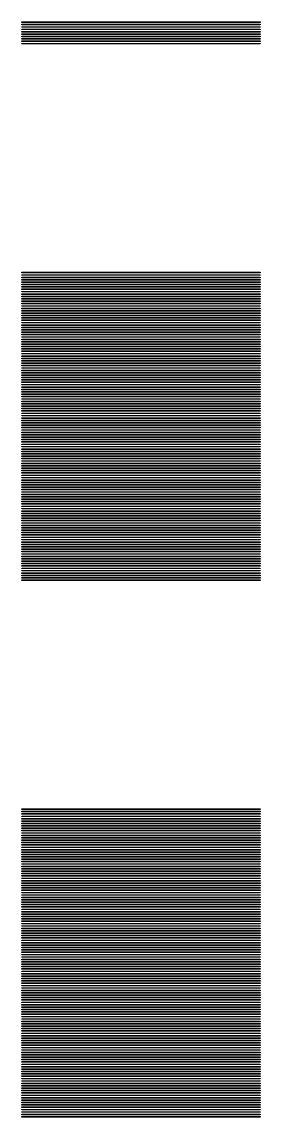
# Model space of a CAD drawing. Extents: x -21 to 129, y -39 to 111.
# Drawn here: x 43 to 47, y 37.91 to 56.28 of the extents above; entities that cross this region are included whole.
import ezdxf

# ---------------------------------------------------------------- set-up
doc = ezdxf.new("R2010")
doc.units = 0

msp = doc.modelspace()

# ---------------------------------------------------------------- linework, layer by layer
for p, q in [((43, 56.275), (43, 56.285)), ((43, 56.285), (47, 56.285)), ((47, 56.275), (43, 56.275)), ((43, 56.235), (43, 56.245)), ((43, 56.245), (47, 56.245)), ((47, 56.235), (43, 56.235)), ((47, 56.285), (47, 56.275)), ((47, 56.245), (47, 56.235)), ((43, 56.195), (43, 56.205)), ((43, 56.205), (47, 56.205)), ((47, 56.195), (43, 56.195)), ((43, 56.155), (43, 56.165)), ((43, 56.165), (47, 56.165)), ((47, 56.155), (43, 56.155)), ((43, 56.115), (43, 56.125)), ((43, 56.125), (47, 56.125)), ((47, 56.115), (43, 56.115)), ((43, 56.075), (43, 56.085)), ((43, 56.085), (47, 56.085)), ((47, 56.075), (43, 56.075)), ((43, 56.035), (43, 56.045)), ((43, 56.045), (47, 56.045)), ((47, 56.035), (43, 56.035)), ((47, 56.205), (47, 56.195)), ((47, 56.165), (47, 56.155)), ((47, 56.125), (47, 56.115)), ((47, 56.085), (47, 56.075)), ((47, 56.045), (47, 56.035)), ((43, 55.995), (43, 56.005)), ((43, 56.005), (47, 56.005)), ((47, 55.995), (43, 55.995)), ((43, 55.955), (43, 55.965)), ((43, 55.965), (47, 55.965)), ((47, 55.955), (43, 55.955)), ((43, 55.915), (43, 55.925)), ((43, 55.925), (47, 55.925)), ((47, 55.915), (43, 55.915)), ((47, 56.005), (47, 55.995)), ((47, 55.965), (47, 55.955)), ((47, 55.925), (47, 55.915)), ((43, 52.075), (43, 52.085)), ((43, 52.085), (47, 52.085)), ((47, 52.075), (43, 52.075)), ((43, 52.035), (43, 52.045)), ((43, 52.045), (47, 52.045)), ((47, 52.035), (43, 52.035)), ((43, 51.995), (43, 52.005)), ((43, 52.005), (47, 52.005)), ((47, 51.995), (43, 51.995)), ((47, 52.085), (47, 52.075)), ((47, 52.045), (47, 52.035)), ((47, 52.005), (47, 51.995)), ((43, 51.955), (43, 51.965)), ((43, 51.965), (47, 51.965)), ((47, 51.955), (43, 51.955)), ((43, 51.915), (43, 51.925)), ((43, 51.925), (47, 51.925)), ((47, 51.915), (43, 51.915)), ((43, 51.875), (43, 51.885)), ((43, 51.885), (47, 51.885)), ((47, 51.875), (43, 51.875)), ((43, 51.835), (43, 51.845)), ((43, 51.845), (47, 51.845)), ((47, 51.835), (43, 51.835)), ((43, 51.795), (43, 51.805)), ((43, 51.805), (47, 51.805)), ((47, 51.965), (47, 51.955)), ((47, 51.925), (47, 51.915)), ((47, 51.885), (47, 51.875)), ((47, 51.845), (47, 51.835)), ((47, 51.805), (47, 51.795)), ((47, 51.795), (43, 51.795)), ((43, 51.755), (43, 51.765)), ((43, 51.765), (47, 51.765)), ((47, 51.755), (43, 51.755)), ((43, 51.715), (43, 51.725)), ((43, 51.725), (47, 51.725)), ((47, 51.715), (43, 51.715)), ((43, 51.675), (43, 51.685)), ((43, 51.685), (47, 51.685)), ((47, 51.675), (43, 51.675)), ((43, 51.635), (43, 51.645)), ((43, 51.645), (47, 51.645)), ((47, 51.635), (43, 51.635)), ((47, 51.765), (47, 51.755)), ((47, 51.725), (47, 51.715)), ((47, 51.685), (47, 51.675)), ((47, 51.645), (47, 51.635)), ((43, 51.595), (43, 51.605)), ((43, 51.605), (47, 51.605)), ((47, 51.595), (43, 51.595)), ((43, 51.555), (43, 51.565)), ((43, 51.565), (47, 51.565)), ((47, 51.555), (43, 51.555)), ((43, 51.515), (43, 51.525)), ((43, 51.525), (47, 51.525)), ((47, 51.515), (43, 51.515)), ((43, 51.475), (43, 51.485)), ((43, 51.485), (47, 51.485)), ((47, 51.475), (43, 51.475)), ((43, 51.435), (43, 51.445)), ((43, 51.445), (47, 51.445)), ((47, 51.605), (47, 51.595)), ((47, 51.565), (47, 51.555)), ((47, 51.525), (47, 51.515)), ((47, 51.485), (47, 51.475)), ((47, 51.445), (47, 51.435)), ((47, 51.435), (43, 51.435)), ((43, 51.395), (43, 51.405)), ((43, 51.405), (47, 51.405)), ((47, 51.395), (43, 51.395)), ((43, 51.355), (43, 51.365)), ((43, 51.365), (47, 51.365)), ((47, 51.355), (43, 51.355)), ((43, 51.315), (43, 51.325)), ((43, 51.325), (47, 51.325)), ((47, 51.315), (43, 51.315)), ((43, 51.275), (43, 51.285)), ((43, 51.285), (47, 51.285)), ((47, 51.275), (43, 51.275)), ((47, 51.405), (47, 51.395)), ((47, 51.365), (47, 51.355)), ((47, 51.325), (47, 51.315)), ((47, 51.285), (47, 51.275)), ((43, 51.235), (43, 51.245)), ((43, 51.245), (47, 51.245)), ((47, 51.235), (43, 51.235)), ((43, 51.195), (43, 51.205)), ((43, 51.205), (47, 51.205)), ((47, 51.195), (43, 51.195)), ((43, 51.155), (43, 51.165)), ((43, 51.165), (47, 51.165)), ((47, 51.155), (43, 51.155)), ((43, 51.115), (43, 51.125)), ((43, 51.125), (47, 51.125)), ((47, 51.115), (43, 51.115)), ((43, 51.075), (43, 51.085)), ((43, 51.085), (47, 51.085)), ((47, 51.075), (43, 51.075)), ((47, 51.245), (47, 51.235)), ((47, 51.205), (47, 51.195)), ((47, 51.165), (47, 51.155)), ((47, 51.125), (47, 51.115)), ((47, 51.085), (47, 51.075)), ((43, 51.035), (43, 51.045)), ((43, 51.045), (47, 51.045)), ((47, 51.035), (43, 51.035)), ((43, 50.995), (43, 51.005)), ((43, 51.005), (47, 51.005)), ((47, 50.995), (43, 50.995)), ((43, 50.955), (43, 50.965)), ((43, 50.965), (47, 50.965)), ((47, 50.955), (43, 50.955)), ((43, 50.915), (43, 50.925)), ((43, 50.925), (47, 50.925)), ((47, 50.915), (43, 50.915)), ((43, 50.875), (43, 50.885)), ((43, 50.885), (47, 50.885)), ((47, 51.045), (47, 51.035)), ((47, 51.005), (47, 50.995)), ((47, 50.965), (47, 50.955)), ((47, 50.925), (47, 50.915)), ((47, 50.885), (47, 50.875)), ((47, 50.875), (43, 50.875)), ((43, 50.835), (43, 50.845)), ((43, 50.845), (47, 50.845)), ((47, 50.835), (43, 50.835)), ((43, 50.795), (43, 50.805)), ((43, 50.805), (47, 50.805)), ((47, 50.795), (43, 50.795)), ((43, 50.755), (43, 50.765)), ((43, 50.765), (47, 50.765)), ((47, 50.755), (43, 50.755)), ((43, 50.715), (43, 50.725)), ((43, 50.725), (47, 50.725)), ((47, 50.715), (43, 50.715)), ((47, 50.845), (47, 50.835)), ((47, 50.805), (47, 50.795)), ((47, 50.765), (47, 50.755)), ((47, 50.725), (47, 50.715)), ((43, 50.675), (43, 50.685)), ((43, 50.685), (47, 50.685)), ((47, 50.675), (43, 50.675)), ((43, 50.635), (43, 50.645)), ((43, 50.645), (47, 50.645)), ((47, 50.635), (43, 50.635)), ((43, 50.595), (43, 50.605)), ((43, 50.605), (47, 50.605)), ((47, 50.595), (43, 50.595)), ((43, 50.555), (43, 50.565)), ((43, 50.565), (47, 50.565)), ((47, 50.555), (43, 50.555)), ((43, 50.515), (43, 50.525)), ((43, 50.525), (47, 50.525)), ((47, 50.685), (47, 50.675)), ((47, 50.645), (47, 50.635)), ((47, 50.605), (47, 50.595)), ((47, 50.565), (47, 50.555)), ((47, 50.525), (47, 50.515)), ((47, 50.515), (43, 50.515)), ((43, 50.475), (43, 50.485)), ((43, 50.485), (47, 50.485)), ((47, 50.475), (43, 50.475)), ((43, 50.435), (43, 50.445)), ((43, 50.445), (47, 50.445)), ((47, 50.435), (43, 50.435)), ((43, 50.395), (43, 50.405)), ((43, 50.405), (47, 50.405)), ((47, 50.395), (43, 50.395)), ((43, 50.355), (43, 50.365)), ((43, 50.365), (47, 50.365)), ((47, 50.355), (43, 50.355)), ((47, 50.485), (47, 50.475)), ((47, 50.445), (47, 50.435)), ((47, 50.405), (47, 50.395)), ((47, 50.365), (47, 50.355)), ((43, 50.315), (43, 50.325)), ((43, 50.325), (47, 50.325)), ((47, 50.315), (43, 50.315)), ((43, 50.275), (43, 50.285)), ((43, 50.285), (47, 50.285)), ((47, 50.275), (43, 50.275)), ((43, 50.235), (43, 50.245)), ((43, 50.245), (47, 50.245)), ((47, 50.235), (43, 50.235)), ((43, 50.195), (43, 50.205)), ((43, 50.205), (47, 50.205)), ((47, 50.195), (43, 50.195)), ((43, 50.155), (43, 50.165)), ((43, 50.165), (47, 50.165)), ((47, 50.155), (43, 50.155)), ((47, 50.325), (47, 50.315)), ((47, 50.285), (47, 50.275)), ((47, 50.245), (47, 50.235)), ((47, 50.205), (47, 50.195)), ((47, 50.165), (47, 50.155)), ((43, 50.115), (43, 50.125)), ((43, 50.125), (47, 50.125)), ((47, 50.115), (43, 50.115)), ((43, 50.075), (43, 50.085)), ((43, 50.085), (47, 50.085)), ((47, 50.075), (43, 50.075)), ((43, 50.035), (43, 50.045)), ((43, 50.045), (47, 50.045)), ((47, 50.035), (43, 50.035)), ((43, 49.995), (43, 50.005)), ((43, 50.005), (47, 50.005)), ((47, 49.995), (43, 49.995)), ((47, 50.125), (47, 50.115)), ((47, 50.085), (47, 50.075)), ((47, 50.045), (47, 50.035)), ((47, 50.005), (47, 49.995)), ((43, 49.955), (43, 49.965)), ((43, 49.965), (47, 49.965)), ((47, 49.955), (43, 49.955)), ((43, 49.915), (43, 49.925)), ((43, 49.925), (47, 49.925)), ((47, 49.915), (43, 49.915)), ((43, 49.875), (43, 49.885)), ((43, 49.885), (47, 49.885)), ((47, 49.875), (43, 49.875)), ((43, 49.835), (43, 49.845)), ((43, 49.845), (47, 49.845)), ((47, 49.835), (43, 49.835)), ((43, 49.795), (43, 49.805)), ((43, 49.805), (47, 49.805)), ((47, 49.795), (43, 49.795)), ((47, 49.965), (47, 49.955)), ((47, 49.925), (47, 49.915)), ((47, 49.885), (47, 49.875)), ((47, 49.845), (47, 49.835)), ((47, 49.805), (47, 49.795)), ((43, 49.755), (43, 49.765)), ((43, 49.765), (47, 49.765)), ((47, 49.755), (43, 49.755)), ((43, 49.715), (43, 49.725)), ((43, 49.725), (47, 49.725)), ((47, 49.715), (43, 49.715)), ((43, 49.675), (43, 49.685)), ((43, 49.685), (47, 49.685)), ((47, 49.675), (43, 49.675)), ((43, 49.635), (43, 49.645)), ((43, 49.645), (47, 49.645)), ((47, 49.635), (43, 49.635)), ((43, 49.595), (43, 49.605)), ((43, 49.605), (47, 49.605)), ((47, 49.765), (47, 49.755)), ((47, 49.725), (47, 49.715)), ((47, 49.685), (47, 49.675)), ((47, 49.645), (47, 49.635)), ((47, 49.605), (47, 49.595)), ((47, 49.595), (43, 49.595)), ((43, 49.555), (43, 49.565)), ((43, 49.565), (47, 49.565)), ((47, 49.555), (43, 49.555)), ((43, 49.515), (43, 49.525)), ((43, 49.525), (47, 49.525)), ((47, 49.515), (43, 49.515)), ((43, 49.475), (43, 49.485)), ((43, 49.485), (47, 49.485)), ((47, 49.475), (43, 49.475)), ((43, 49.435), (43, 49.445)), ((43, 49.445), (47, 49.445)), ((47, 49.435), (43, 49.435)), ((47, 49.565), (47, 49.555)), ((47, 49.525), (47, 49.515)), ((47, 49.485), (47, 49.475)), ((47, 49.445), (47, 49.435)), ((43, 49.395), (43, 49.405)), ((43, 49.405), (47, 49.405)), ((47, 49.395), (43, 49.395)), ((43, 49.355), (43, 49.365)), ((43, 49.365), (47, 49.365)), ((47, 49.355), (43, 49.355)), ((43, 49.315), (43, 49.325)), ((43, 49.325), (47, 49.325)), ((47, 49.315), (43, 49.315)), ((43, 49.275), (43, 49.285)), ((43, 49.285), (47, 49.285)), ((47, 49.275), (43, 49.275)), ((43, 49.235), (43, 49.245)), ((43, 49.245), (47, 49.245)), ((47, 49.235), (43, 49.235)), ((47, 49.405), (47, 49.395)), ((47, 49.365), (47, 49.355)), ((47, 49.325), (47, 49.315)), ((47, 49.285), (47, 49.275)), ((47, 49.245), (47, 49.235)), ((43, 49.195), (43, 49.205)), ((43, 49.205), (47, 49.205)), ((47, 49.195), (43, 49.195)), ((43, 49.155), (43, 49.165)), ((43, 49.165), (47, 49.165)), ((47, 49.155), (43, 49.155)), ((43, 49.115), (43, 49.125)), ((43, 49.125), (47, 49.125)), ((47, 49.115), (43, 49.115)), ((43, 49.075), (43, 49.085)), ((43, 49.085), (47, 49.085)), ((47, 49.075), (43, 49.075)), ((47, 49.205), (47, 49.195)), ((47, 49.165), (47, 49.155)), ((47, 49.125), (47, 49.115)), ((47, 49.085), (47, 49.075)), ((43, 49.035), (43, 49.045)), ((43, 49.045), (47, 49.045)), ((47, 49.035), (43, 49.035)), ((43, 48.995), (43, 49.005)), ((43, 49.005), (47, 49.005)), ((47, 48.995), (43, 48.995)), ((43, 48.955), (43, 48.965)), ((43, 48.965), (47, 48.965)), ((47, 48.955), (43, 48.955)), ((43, 48.915), (43, 48.925)), ((43, 48.925), (47, 48.925)), ((47, 48.915), (43, 48.915)), ((43, 48.875), (43, 48.885)), ((43, 48.885), (47, 48.885)), ((47, 48.875), (43, 48.875)), ((47, 49.045), (47, 49.035)), ((47, 49.005), (47, 48.995)), ((47, 48.965), (47, 48.955)), ((47, 48.925), (47, 48.915)), ((47, 48.885), (47, 48.875)), ((43, 48.835), (43, 48.845)), ((43, 48.845), (47, 48.845)), ((47, 48.835), (43, 48.835)), ((43, 48.795), (43, 48.805)), ((43, 48.805), (47, 48.805)), ((47, 48.795), (43, 48.795)), ((43, 48.755), (43, 48.765)), ((43, 48.765), (47, 48.765)), ((47, 48.755), (43, 48.755)), ((43, 48.715), (43, 48.725)), ((43, 48.725), (47, 48.725)), ((47, 48.715), (43, 48.715)), ((43, 48.675), (43, 48.685)), ((43, 48.685), (47, 48.685)), ((47, 48.845), (47, 48.835)), ((47, 48.805), (47, 48.795)), ((47, 48.765), (47, 48.755)), ((47, 48.725), (47, 48.715)), ((47, 48.685), (47, 48.675)), ((47, 48.675), (43, 48.675)), ((43, 48.635), (43, 48.645)), ((43, 48.645), (47, 48.645)), ((47, 48.635), (43, 48.635)), ((43, 48.595), (43, 48.605)), ((43, 48.605), (47, 48.605)), ((47, 48.595), (43, 48.595)), ((43, 48.555), (43, 48.565)), ((43, 48.565), (47, 48.565)), ((47, 48.555), (43, 48.555)), ((43, 48.515), (43, 48.525)), ((43, 48.525), (47, 48.525)), ((47, 48.515), (43, 48.515)), ((47, 48.645), (47, 48.635)), ((47, 48.605), (47, 48.595)), ((47, 48.565), (47, 48.555)), ((47, 48.525), (47, 48.515)), ((43, 48.475), (43, 48.485)), ((43, 48.485), (47, 48.485)), ((47, 48.475), (43, 48.475)), ((43, 48.435), (43, 48.445)), ((43, 48.445), (47, 48.445)), ((47, 48.435), (43, 48.435)), ((43, 48.395), (43, 48.405)), ((43, 48.405), (47, 48.405)), ((47, 48.395), (43, 48.395)), ((43, 48.355), (43, 48.365)), ((43, 48.365), (47, 48.365)), ((47, 48.355), (43, 48.355)), ((43, 48.315), (43, 48.325)), ((43, 48.325), (47, 48.325)), ((47, 48.315), (43, 48.315)), ((47, 48.485), (47, 48.475)), ((47, 48.445), (47, 48.435)), ((47, 48.405), (47, 48.395)), ((47, 48.365), (47, 48.355)), ((47, 48.325), (47, 48.315)), ((43, 48.275), (43, 48.285)), ((43, 48.285), (47, 48.285)), ((47, 48.275), (43, 48.275)), ((43, 48.235), (43, 48.245)), ((43, 48.245), (47, 48.245)), ((47, 48.235), (43, 48.235)), ((43, 48.195), (43, 48.205)), ((43, 48.205), (47, 48.205)), ((47, 48.195), (43, 48.195)), ((43, 48.155), (43, 48.165)), ((43, 48.165), (47, 48.165)), ((47, 48.155), (43, 48.155)), ((47, 48.285), (47, 48.275)), ((47, 48.245), (47, 48.235)), ((47, 48.205), (47, 48.195)), ((47, 48.165), (47, 48.155)), ((43, 48.115), (43, 48.125)), ((43, 48.125), (47, 48.125)), ((47, 48.115), (43, 48.115)), ((43, 48.075), (43, 48.085)), ((43, 48.085), (47, 48.085)), ((47, 48.075), (43, 48.075)), ((43, 48.035), (43, 48.045)), ((43, 48.045), (47, 48.045)), ((47, 48.035), (43, 48.035)), ((43, 47.995), (43, 48.005)), ((43, 48.005), (47, 48.005)), ((47, 47.995), (43, 47.995)), ((43, 47.955), (43, 47.965)), ((43, 47.965), (47, 47.965)), ((47, 47.955), (43, 47.955)), ((47, 48.125), (47, 48.115)), ((47, 48.085), (47, 48.075)), ((47, 48.045), (47, 48.035)), ((47, 48.005), (47, 47.995)), ((47, 47.965), (47, 47.955)), ((43, 47.915), (43, 47.925)), ((43, 47.925), (47, 47.925)), ((47, 47.915), (43, 47.915)), ((43, 47.875), (43, 47.885)), ((43, 47.885), (47, 47.885)), ((47, 47.875), (43, 47.875)), ((43, 47.835), (43, 47.845)), ((43, 47.845), (47, 47.845)), ((47, 47.835), (43, 47.835)), ((43, 47.795), (43, 47.805)), ((43, 47.805), (47, 47.805)), ((47, 47.795), (43, 47.795)), ((43, 47.755), (43, 47.765)), ((43, 47.765), (47, 47.765)), ((47, 47.925), (47, 47.915)), ((47, 47.885), (47, 47.875)), ((47, 47.845), (47, 47.835)), ((47, 47.805), (47, 47.795)), ((47, 47.765), (47, 47.755)), ((47, 47.755), (43, 47.755)), ((43, 47.715), (43, 47.725)), ((43, 47.725), (47, 47.725)), ((47, 47.715), (43, 47.715)), ((43, 47.675), (43, 47.685)), ((43, 47.685), (47, 47.685)), ((47, 47.675), (43, 47.675)), ((43, 47.635), (43, 47.645)), ((43, 47.645), (47, 47.645)), ((47, 47.635), (43, 47.635)), ((43, 47.595), (43, 47.605)), ((43, 47.605), (47, 47.605)), ((47, 47.595), (43, 47.595)), ((47, 47.725), (47, 47.715)), ((47, 47.685), (47, 47.675)), ((47, 47.645), (47, 47.635)), ((47, 47.605), (47, 47.595)), ((43, 47.555), (43, 47.565)), ((43, 47.565), (47, 47.565)), ((47, 47.555), (43, 47.555)), ((43, 47.515), (43, 47.525)), ((43, 47.525), (47, 47.525)), ((47, 47.515), (43, 47.515)), ((43, 47.475), (43, 47.485)), ((43, 47.485), (47, 47.485)), ((47, 47.475), (43, 47.475)), ((43, 47.435), (43, 47.445)), ((43, 47.445), (47, 47.445)), ((47, 47.435), (43, 47.435)), ((43, 47.395), (43, 47.405)), ((43, 47.405), (47, 47.405)), ((47, 47.395), (43, 47.395)), ((47, 47.565), (47, 47.555)), ((47, 47.525), (47, 47.515)), ((47, 47.485), (47, 47.475)), ((47, 47.445), (47, 47.435)), ((47, 47.405), (47, 47.395)), ((43, 47.355), (43, 47.365)), ((43, 47.365), (47, 47.365)), ((47, 47.355), (43, 47.355)), ((43, 47.315), (43, 47.325)), ((43, 47.325), (47, 47.325)), ((47, 47.315), (43, 47.315)), ((43, 47.275), (43, 47.285)), ((43, 47.285), (47, 47.285)), ((47, 47.275), (43, 47.275)), ((43, 47.235), (43, 47.245)), ((43, 47.245), (47, 47.245)), ((47, 47.235), (43, 47.235)), ((47, 47.365), (47, 47.355)), ((47, 47.325), (47, 47.315)), ((47, 47.285), (47, 47.275)), ((47, 47.245), (47, 47.235)), ((43, 47.195), (43, 47.205)), ((43, 47.205), (47, 47.205)), ((47, 47.195), (43, 47.195)), ((43, 47.155), (43, 47.165)), ((43, 47.165), (47, 47.165)), ((47, 47.155), (43, 47.155)), ((43, 47.115), (43, 47.125)), ((43, 47.125), (47, 47.125)), ((47, 47.115), (43, 47.115)), ((43, 47.075), (43, 47.085)), ((43, 47.085), (47, 47.085)), ((47, 47.075), (43, 47.075)), ((43, 47.035), (43, 47.045)), ((43, 47.045), (47, 47.045)), ((47, 47.035), (43, 47.035)), ((47, 47.205), (47, 47.195)), ((47, 47.165), (47, 47.155)), ((47, 47.125), (47, 47.115)), ((47, 47.085), (47, 47.075)), ((47, 47.045), (47, 47.035)), ((43, 46.995), (43, 47.005)), ((43, 47.005), (47, 47.005)), ((47, 46.995), (43, 46.995)), ((43, 46.955), (43, 46.965)), ((43, 46.965), (47, 46.965)), ((47, 46.955), (43, 46.955)), ((43, 46.915), (43, 46.925)), ((43, 46.925), (47, 46.925)), ((47, 46.915), (43, 46.915)), ((47, 47.005), (47, 46.995)), ((47, 46.965), (47, 46.955)), ((47, 46.925), (47, 46.915)), ((43, 43.075), (43, 43.085)), ((43, 43.085), (47, 43.085)), ((47, 43.075), (43, 43.075)), ((43, 43.035), (43, 43.045)), ((43, 43.045), (47, 43.045)), ((47, 43.035), (43, 43.035)), ((43, 42.995), (43, 43.005)), ((43, 43.005), (47, 43.005)), ((47, 42.995), (43, 42.995)), ((47, 43.085), (47, 43.075)), ((47, 43.045), (47, 43.035)), ((47, 43.005), (47, 42.995)), ((43, 42.955), (43, 42.965)), ((43, 42.965), (47, 42.965)), ((47, 42.955), (43, 42.955)), ((43, 42.915), (43, 42.925)), ((43, 42.925), (47, 42.925)), ((47, 42.915), (43, 42.915)), ((43, 42.875), (43, 42.885)), ((43, 42.885), (47, 42.885)), ((47, 42.875), (43, 42.875)), ((43, 42.835), (43, 42.845)), ((43, 42.845), (47, 42.845)), ((47, 42.835), (43, 42.835)), ((43, 42.795), (43, 42.805)), ((43, 42.805), (47, 42.805)), ((47, 42.965), (47, 42.955)), ((47, 42.925), (47, 42.915)), ((47, 42.885), (47, 42.875)), ((47, 42.845), (47, 42.835)), ((47, 42.805), (47, 42.795)), ((47, 42.795), (43, 42.795)), ((43, 42.755), (43, 42.765)), ((43, 42.765), (47, 42.765)), ((47, 42.755), (43, 42.755)), ((43, 42.715), (43, 42.725)), ((43, 42.725), (47, 42.725)), ((47, 42.715), (43, 42.715)), ((43, 42.675), (43, 42.685)), ((43, 42.685), (47, 42.685)), ((47, 42.675), (43, 42.675)), ((43, 42.635), (43, 42.645)), ((43, 42.645), (47, 42.645)), ((47, 42.635), (43, 42.635)), ((47, 42.765), (47, 42.755)), ((47, 42.725), (47, 42.715)), ((47, 42.685), (47, 42.675)), ((47, 42.645), (47, 42.635)), ((43, 42.595), (43, 42.605)), ((43, 42.605), (47, 42.605)), ((47, 42.595), (43, 42.595)), ((43, 42.555), (43, 42.565)), ((43, 42.565), (47, 42.565)), ((47, 42.555), (43, 42.555)), ((43, 42.515), (43, 42.525)), ((43, 42.525), (47, 42.525)), ((47, 42.515), (43, 42.515)), ((43, 42.475), (43, 42.485)), ((43, 42.485), (47, 42.485)), ((47, 42.475), (43, 42.475)), ((43, 42.435), (43, 42.445)), ((43, 42.445), (47, 42.445)), ((47, 42.435), (43, 42.435)), ((47, 42.605), (47, 42.595)), ((47, 42.565), (47, 42.555)), ((47, 42.525), (47, 42.515)), ((47, 42.485), (47, 42.475)), ((47, 42.445), (47, 42.435)), ((43, 42.395), (43, 42.405)), ((43, 42.405), (47, 42.405)), ((47, 42.395), (43, 42.395)), ((43, 42.355), (43, 42.365)), ((43, 42.365), (47, 42.365)), ((47, 42.355), (43, 42.355)), ((43, 42.315), (43, 42.325)), ((43, 42.325), (47, 42.325)), ((47, 42.315), (43, 42.315)), ((43, 42.275), (43, 42.285)), ((43, 42.285), (47, 42.285)), ((47, 42.275), (43, 42.275)), ((47, 42.405), (47, 42.395)), ((47, 42.365), (47, 42.355)), ((47, 42.325), (47, 42.315)), ((47, 42.285), (47, 42.275)), ((43, 42.235), (43, 42.245)), ((43, 42.245), (47, 42.245)), ((47, 42.235), (43, 42.235)), ((43, 42.195), (43, 42.205)), ((43, 42.205), (47, 42.205)), ((47, 42.195), (43, 42.195)), ((43, 42.155), (43, 42.165)), ((43, 42.165), (47, 42.165)), ((47, 42.155), (43, 42.155)), ((43, 42.115), (43, 42.125)), ((43, 42.125), (47, 42.125)), ((47, 42.115), (43, 42.115)), ((43, 42.075), (43, 42.085)), ((43, 42.085), (47, 42.085)), ((47, 42.075), (43, 42.075)), ((47, 42.245), (47, 42.235)), ((47, 42.205), (47, 42.195)), ((47, 42.165), (47, 42.155)), ((47, 42.125), (47, 42.115)), ((47, 42.085), (47, 42.075)), ((43, 42.035), (43, 42.045)), ((43, 42.045), (47, 42.045)), ((47, 42.035), (43, 42.035)), ((43, 41.995), (43, 42.005)), ((43, 42.005), (47, 42.005)), ((47, 41.995), (43, 41.995)), ((43, 41.955), (43, 41.965)), ((43, 41.965), (47, 41.965)), ((47, 41.955), (43, 41.955)), ((43, 41.915), (43, 41.925)), ((43, 41.925), (47, 41.925)), ((47, 41.915), (43, 41.915)), ((43, 41.875), (43, 41.885)), ((43, 41.885), (47, 41.885)), ((47, 42.045), (47, 42.035)), ((47, 42.005), (47, 41.995)), ((47, 41.965), (47, 41.955)), ((47, 41.925), (47, 41.915)), ((47, 41.885), (47, 41.875)), ((47, 41.875), (43, 41.875)), ((43, 41.835), (43, 41.845)), ((43, 41.845), (47, 41.845)), ((47, 41.835), (43, 41.835)), ((43, 41.795), (43, 41.805)), ((43, 41.805), (47, 41.805)), ((47, 41.795), (43, 41.795)), ((43, 41.755), (43, 41.765)), ((43, 41.765), (47, 41.765)), ((47, 41.755), (43, 41.755)), ((43, 41.715), (43, 41.725)), ((43, 41.725), (47, 41.725)), ((47, 41.715), (43, 41.715)), ((47, 41.845), (47, 41.835)), ((47, 41.805), (47, 41.795)), ((47, 41.765), (47, 41.755)), ((47, 41.725), (47, 41.715)), ((43, 41.675), (43, 41.685)), ((43, 41.685), (47, 41.685)), ((47, 41.675), (43, 41.675)), ((43, 41.635), (43, 41.645)), ((43, 41.645), (47, 41.645)), ((47, 41.635), (43, 41.635)), ((43, 41.595), (43, 41.605)), ((43, 41.605), (47, 41.605)), ((47, 41.595), (43, 41.595)), ((43, 41.555), (43, 41.565)), ((43, 41.565), (47, 41.565)), ((47, 41.555), (43, 41.555)), ((43, 41.515), (43, 41.525)), ((43, 41.525), (47, 41.525)), ((47, 41.685), (47, 41.675)), ((47, 41.645), (47, 41.635)), ((47, 41.605), (47, 41.595)), ((47, 41.565), (47, 41.555)), ((47, 41.525), (47, 41.515)), ((47, 41.515), (43, 41.515)), ((43, 41.475), (43, 41.485)), ((43, 41.485), (47, 41.485)), ((47, 41.475), (43, 41.475)), ((43, 41.435), (43, 41.445)), ((43, 41.445), (47, 41.445)), ((47, 41.435), (43, 41.435)), ((43, 41.395), (43, 41.405)), ((43, 41.405), (47, 41.405)), ((47, 41.395), (43, 41.395)), ((43, 41.355), (43, 41.365)), ((43, 41.365), (47, 41.365)), ((47, 41.355), (43, 41.355)), ((47, 41.485), (47, 41.475)), ((47, 41.445), (47, 41.435)), ((47, 41.405), (47, 41.395)), ((47, 41.365), (47, 41.355)), ((43, 41.315), (43, 41.325)), ((43, 41.325), (47, 41.325)), ((47, 41.315), (43, 41.315)), ((43, 41.275), (43, 41.285)), ((43, 41.285), (47, 41.285)), ((47, 41.275), (43, 41.275)), ((43, 41.235), (43, 41.245)), ((43, 41.245), (47, 41.245)), ((47, 41.235), (43, 41.235)), ((43, 41.195), (43, 41.205)), ((43, 41.205), (47, 41.205)), ((47, 41.195), (43, 41.195)), ((43, 41.155), (43, 41.165)), ((43, 41.165), (47, 41.165)), ((47, 41.155), (43, 41.155)), ((47, 41.325), (47, 41.315)), ((47, 41.285), (47, 41.275)), ((47, 41.245), (47, 41.235)), ((47, 41.205), (47, 41.195)), ((47, 41.165), (47, 41.155)), ((43, 41.115), (43, 41.125)), ((43, 41.125), (47, 41.125)), ((47, 41.115), (43, 41.115)), ((43, 41.075), (43, 41.085)), ((43, 41.085), (47, 41.085)), ((47, 41.075), (43, 41.075)), ((43, 41.035), (43, 41.045)), ((43, 41.045), (47, 41.045)), ((47, 41.035), (43, 41.035)), ((43, 40.995), (43, 41.005)), ((43, 41.005), (47, 41.005)), ((47, 40.995), (43, 40.995)), ((47, 41.125), (47, 41.115)), ((47, 41.085), (47, 41.075)), ((47, 41.045), (47, 41.035)), ((47, 41.005), (47, 40.995)), ((43, 40.955), (43, 40.965)), ((43, 40.965), (47, 40.965)), ((47, 40.955), (43, 40.955)), ((43, 40.915), (43, 40.925)), ((43, 40.925), (47, 40.925)), ((47, 40.915), (43, 40.915)), ((43, 40.875), (43, 40.885)), ((43, 40.885), (47, 40.885)), ((47, 40.875), (43, 40.875)), ((43, 40.835), (43, 40.845)), ((43, 40.845), (47, 40.845)), ((47, 40.835), (43, 40.835)), ((43, 40.795), (43, 40.805)), ((43, 40.805), (47, 40.805)), ((47, 40.795), (43, 40.795)), ((47, 40.965), (47, 40.955)), ((47, 40.925), (47, 40.915)), ((47, 40.885), (47, 40.875)), ((47, 40.845), (47, 40.835)), ((47, 40.805), (47, 40.795)), ((43, 40.755), (43, 40.765)), ((43, 40.765), (47, 40.765)), ((47, 40.755), (43, 40.755)), ((43, 40.715), (43, 40.725)), ((43, 40.725), (47, 40.725)), ((47, 40.715), (43, 40.715)), ((43, 40.675), (43, 40.685)), ((43, 40.685), (47, 40.685)), ((47, 40.675), (43, 40.675)), ((43, 40.635), (43, 40.645)), ((43, 40.645), (47, 40.645)), ((47, 40.635), (43, 40.635)), ((43, 40.595), (43, 40.605)), ((43, 40.605), (47, 40.605)), ((47, 40.765), (47, 40.755)), ((47, 40.725), (47, 40.715)), ((47, 40.685), (47, 40.675)), ((47, 40.645), (47, 40.635)), ((47, 40.605), (47, 40.595)), ((47, 40.595), (43, 40.595)), ((43, 40.555), (43, 40.565)), ((43, 40.565), (47, 40.565)), ((47, 40.555), (43, 40.555)), ((43, 40.515), (43, 40.525)), ((43, 40.525), (47, 40.525)), ((47, 40.515), (43, 40.515)), ((43, 40.475), (43, 40.485)), ((43, 40.485), (47, 40.485)), ((47, 40.475), (43, 40.475)), ((43, 40.435), (43, 40.445)), ((43, 40.445), (47, 40.445)), ((47, 40.435), (43, 40.435)), ((47, 40.565), (47, 40.555)), ((47, 40.525), (47, 40.515)), ((47, 40.485), (47, 40.475)), ((47, 40.445), (47, 40.435)), ((43, 40.395), (43, 40.405)), ((43, 40.405), (47, 40.405)), ((47, 40.395), (43, 40.395)), ((43, 40.355), (43, 40.365)), ((43, 40.365), (47, 40.365)), ((47, 40.355), (43, 40.355)), ((43, 40.315), (43, 40.325)), ((43, 40.325), (47, 40.325)), ((47, 40.315), (43, 40.315)), ((43, 40.275), (43, 40.285)), ((43, 40.285), (47, 40.285)), ((47, 40.275), (43, 40.275)), ((43, 40.235), (43, 40.245)), ((43, 40.245), (47, 40.245)), ((47, 40.235), (43, 40.235)), ((47, 40.405), (47, 40.395)), ((47, 40.365), (47, 40.355)), ((47, 40.325), (47, 40.315)), ((47, 40.285), (47, 40.275)), ((47, 40.245), (47, 40.235)), ((43, 40.195), (43, 40.205)), ((43, 40.205), (47, 40.205)), ((47, 40.195), (43, 40.195)), ((43, 40.155), (43, 40.165)), ((43, 40.165), (47, 40.165)), ((47, 40.155), (43, 40.155)), ((43, 40.115), (43, 40.125)), ((43, 40.125), (47, 40.125)), ((47, 40.115), (43, 40.115)), ((43, 40.075), (43, 40.085)), ((43, 40.085), (47, 40.085)), ((47, 40.075), (43, 40.075)), ((47, 40.205), (47, 40.195)), ((47, 40.165), (47, 40.155)), ((47, 40.125), (47, 40.115)), ((47, 40.085), (47, 40.075)), ((43, 40.035), (43, 40.045)), ((43, 40.045), (47, 40.045)), ((47, 40.035), (43, 40.035)), ((43, 39.995), (43, 40.005)), ((43, 40.005), (47, 40.005)), ((47, 39.995), (43, 39.995)), ((43, 39.955), (43, 39.965)), ((43, 39.965), (47, 39.965)), ((47, 39.955), (43, 39.955)), ((43, 39.915), (43, 39.925)), ((43, 39.925), (47, 39.925)), ((47, 39.915), (43, 39.915)), ((43, 39.875), (43, 39.885)), ((43, 39.885), (47, 39.885)), ((47, 39.875), (43, 39.875)), ((47, 40.045), (47, 40.035)), ((47, 40.005), (47, 39.995)), ((47, 39.965), (47, 39.955)), ((47, 39.925), (47, 39.915)), ((47, 39.885), (47, 39.875)), ((43, 39.835), (43, 39.845)), ((43, 39.845), (47, 39.845)), ((47, 39.835), (43, 39.835)), ((43, 39.795), (43, 39.805)), ((43, 39.805), (47, 39.805)), ((47, 39.795), (43, 39.795)), ((43, 39.755), (43, 39.765)), ((43, 39.765), (47, 39.765)), ((47, 39.755), (43, 39.755)), ((43, 39.715), (43, 39.725)), ((43, 39.725), (47, 39.725)), ((47, 39.715), (43, 39.715)), ((43, 39.675), (43, 39.685)), ((43, 39.685), (47, 39.685)), ((47, 39.845), (47, 39.835)), ((47, 39.805), (47, 39.795)), ((47, 39.765), (47, 39.755)), ((47, 39.725), (47, 39.715)), ((47, 39.685), (47, 39.675)), ((47, 39.675), (43, 39.675)), ((43, 39.635), (43, 39.645)), ((43, 39.645), (47, 39.645)), ((47, 39.635), (43, 39.635)), ((43, 39.595), (43, 39.605)), ((43, 39.605), (47, 39.605)), ((47, 39.595), (43, 39.595)), ((43, 39.555), (43, 39.565)), ((43, 39.565), (47, 39.565)), ((47, 39.555), (43, 39.555)), ((43, 39.515), (43, 39.525)), ((43, 39.525), (47, 39.525)), ((47, 39.515), (43, 39.515)), ((47, 39.645), (47, 39.635)), ((47, 39.605), (47, 39.595)), ((47, 39.565), (47, 39.555)), ((47, 39.525), (47, 39.515)), ((43, 39.475), (43, 39.485)), ((43, 39.485), (47, 39.485)), ((47, 39.475), (43, 39.475)), ((43, 39.435), (43, 39.445)), ((43, 39.445), (47, 39.445)), ((47, 39.435), (43, 39.435)), ((43, 39.395), (43, 39.405)), ((43, 39.405), (47, 39.405)), ((47, 39.395), (43, 39.395)), ((43, 39.355), (43, 39.365)), ((43, 39.365), (47, 39.365)), ((47, 39.355), (43, 39.355)), ((43, 39.315), (43, 39.325)), ((43, 39.325), (47, 39.325)), ((47, 39.315), (43, 39.315)), ((47, 39.485), (47, 39.475)), ((47, 39.445), (47, 39.435)), ((47, 39.405), (47, 39.395)), ((47, 39.365), (47, 39.355)), ((47, 39.325), (47, 39.315)), ((43, 39.275), (43, 39.285)), ((43, 39.285), (47, 39.285)), ((47, 39.275), (43, 39.275)), ((43, 39.235), (43, 39.245)), ((43, 39.245), (47, 39.245)), ((47, 39.235), (43, 39.235)), ((43, 39.195), (43, 39.205)), ((43, 39.205), (47, 39.205)), ((47, 39.195), (43, 39.195)), ((43, 39.155), (43, 39.165)), ((43, 39.165), (47, 39.165)), ((47, 39.155), (43, 39.155)), ((47, 39.285), (47, 39.275)), ((47, 39.245), (47, 39.235)), ((47, 39.205), (47, 39.195)), ((47, 39.165), (47, 39.155)), ((43, 39.115), (43, 39.125)), ((43, 39.125), (47, 39.125)), ((47, 39.115), (43, 39.115)), ((43, 39.075), (43, 39.085)), ((43, 39.085), (47, 39.085)), ((47, 39.075), (43, 39.075)), ((43, 39.035), (43, 39.045)), ((43, 39.045), (47, 39.045)), ((47, 39.035), (43, 39.035)), ((43, 38.995), (43, 39.005)), ((43, 39.005), (47, 39.005)), ((47, 38.995), (43, 38.995)), ((43, 38.955), (43, 38.965)), ((43, 38.965), (47, 38.965)), ((47, 38.955), (43, 38.955)), ((47, 39.125), (47, 39.115)), ((47, 39.085), (47, 39.075)), ((47, 39.045), (47, 39.035)), ((47, 39.005), (47, 38.995)), ((47, 38.965), (47, 38.955)), ((43, 38.915), (43, 38.925)), ((43, 38.925), (47, 38.925)), ((47, 38.915), (43, 38.915)), ((43, 38.875), (43, 38.885)), ((43, 38.885), (47, 38.885)), ((47, 38.875), (43, 38.875)), ((43, 38.835), (43, 38.845)), ((43, 38.845), (47, 38.845)), ((47, 38.835), (43, 38.835)), ((43, 38.795), (43, 38.805)), ((43, 38.805), (47, 38.805)), ((47, 38.795), (43, 38.795)), ((43, 38.755), (43, 38.765)), ((43, 38.765), (47, 38.765)), ((47, 38.925), (47, 38.915)), ((47, 38.885), (47, 38.875)), ((47, 38.845), (47, 38.835)), ((47, 38.805), (47, 38.795)), ((47, 38.765), (47, 38.755)), ((47, 38.755), (43, 38.755)), ((43, 38.715), (43, 38.725)), ((43, 38.725), (47, 38.725)), ((47, 38.715), (43, 38.715)), ((43, 38.675), (43, 38.685)), ((43, 38.685), (47, 38.685)), ((47, 38.675), (43, 38.675)), ((43, 38.635), (43, 38.645)), ((43, 38.645), (47, 38.645)), ((47, 38.635), (43, 38.635)), ((43, 38.595), (43, 38.605)), ((43, 38.605), (47, 38.605)), ((47, 38.595), (43, 38.595)), ((47, 38.725), (47, 38.715)), ((47, 38.685), (47, 38.675)), ((47, 38.645), (47, 38.635)), ((47, 38.605), (47, 38.595)), ((43, 38.555), (43, 38.565)), ((43, 38.565), (47, 38.565)), ((47, 38.555), (43, 38.555)), ((43, 38.515), (43, 38.525)), ((43, 38.525), (47, 38.525)), ((47, 38.515), (43, 38.515)), ((43, 38.475), (43, 38.485)), ((43, 38.485), (47, 38.485)), ((47, 38.475), (43, 38.475)), ((43, 38.435), (43, 38.445)), ((43, 38.445), (47, 38.445)), ((47, 38.435), (43, 38.435)), ((43, 38.395), (43, 38.405)), ((43, 38.405), (47, 38.405)), ((47, 38.395), (43, 38.395)), ((47, 38.565), (47, 38.555)), ((47, 38.525), (47, 38.515)), ((47, 38.485), (47, 38.475)), ((47, 38.445), (47, 38.435)), ((47, 38.405), (47, 38.395)), ((43, 38.355), (43, 38.365)), ((43, 38.365), (47, 38.365)), ((47, 38.355), (43, 38.355)), ((43, 38.315), (43, 38.325)), ((43, 38.325), (47, 38.325)), ((47, 38.315), (43, 38.315)), ((43, 38.275), (43, 38.285)), ((43, 38.285), (47, 38.285)), ((47, 38.275), (43, 38.275)), ((43, 38.235), (43, 38.245)), ((43, 38.245), (47, 38.245)), ((47, 38.235), (43, 38.235)), ((47, 38.365), (47, 38.355)), ((47, 38.325), (47, 38.315)), ((47, 38.285), (47, 38.275)), ((47, 38.245), (47, 38.235)), ((43, 38.195), (43, 38.205)), ((43, 38.205), (47, 38.205)), ((47, 38.195), (43, 38.195)), ((43, 38.155), (43, 38.165)), ((43, 38.165), (47, 38.165)), ((47, 38.155), (43, 38.155)), ((43, 38.115), (43, 38.125)), ((43, 38.125), (47, 38.125)), ((47, 38.115), (43, 38.115)), ((43, 38.075), (43, 38.085)), ((43, 38.085), (47, 38.085)), ((47, 38.075), (43, 38.075)), ((43, 38.035), (43, 38.045)), ((43, 38.045), (47, 38.045)), ((47, 38.035), (43, 38.035)), ((47, 38.205), (47, 38.195)), ((47, 38.165), (47, 38.155)), ((47, 38.125), (47, 38.115)), ((47, 38.085), (47, 38.075)), ((47, 38.045), (47, 38.035)), ((43, 37.995), (43, 38.005)), ((43, 38.005), (47, 38.005)), ((47, 37.995), (43, 37.995)), ((43, 37.955), (43, 37.965)), ((43, 37.965), (47, 37.965)), ((47, 37.955), (43, 37.955)), ((43, 37.915), (43, 37.925)), ((43, 37.925), (47, 37.925)), ((47, 37.915), (43, 37.915)), ((47, 38.005), (47, 37.995)), ((47, 37.965), (47, 37.955)), ((47, 37.925), (47, 37.915))]:
    msp.add_line(p, q)

doc.saveas('drawing.dxf')
